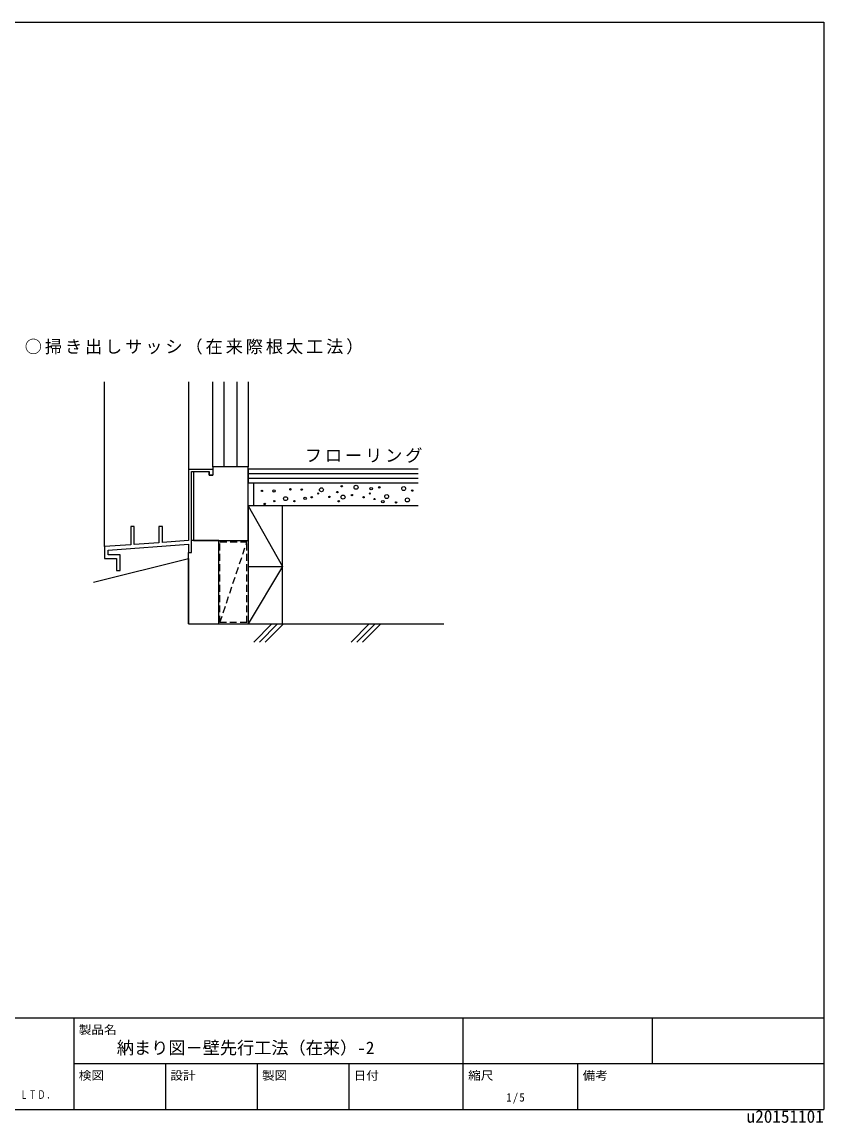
# Model space of a CAD drawing. Units: millimetres on the paper, with parts at other scales. Extents: x -138 to 137, y -97 to 95.
# Drawn here: x -2.6 to 137.5, y -97.3 to 95 of the extents above; entities that cross this region are included whole.
import ezdxf
from ezdxf.enums import TextEntityAlignment as Align

# ---------------------------------------------------------------- set-up
doc = ezdxf.new("R2010")
doc.units = ezdxf.units.MM
doc.linetypes.add('DASHED1', pattern=[1.8, 1.2, -0.6])
for name, color, linetype in [('1-0_中心線', 7, 'Continuous'), ('1-1_中線', 6, 'Continuous'), ('1-2_太線１', 7, 'Continuous'), ('1-6_文字', 7, 'Continuous'), ('F-3_太線２', 7, 'Continuous'), ('F-5_固定文字', 7, 'Continuous'), ('F-6_文字', 4, 'Continuous')]:
    doc.layers.add(name, color=color, linetype=linetype)
doc.styles.add('ＭＳ ゴシック', font='')
doc.styles.get('ＭＳ ゴシック').set_extended_font_data('MS Gothic')

msp = doc.modelspace()

# ---------------------------------------------------------------- linework, layer by layer
at = {"layer": '1-0_中心線'}
for p, q in [((36.906, 16.896), (36.906, 14.496)), ((66.612, 14.496), (36.906, 14.496)), ((31.761, 4.446), (27.036, 4.446)), ((31.761, -10.104), (31.761, 4.446))]:
    msp.add_line(p, q, dxfattribs=at)
at = {"layer": '1-0_中心線', "linetype": 'DASHED1'}
for p, q in [((31.971, 4.236), (36.696, 4.236)), ((31.971, -9.894), (31.971, 4.236)), ((31.971, -9.894), (36.696, 4.236)), ((36.696, -9.894), (36.696, 4.236)), ((36.696, -9.894), (31.971, -9.894))]:
    msp.add_line(p, q, dxfattribs=at)
at = {"layer": '1-0_中心線'}
msp.add_lwpolyline([(26.511, -10.104), (26.511, 2.346), (27.036, 2.346), (27.036, 4.446)], dxfattribs=at)
at = {"layer": '1-1_中線'}
msp.add_lwpolyline([(38.906, 14.496), (36.906, 14.496), (36.906, 16.896)], dxfattribs=at)
at = {"layer": '1-2_太線１'}
for p, q in [((11.811, 3.396), (11.811, 32.17)), ((26.511, 32.17), (26.511, 16.896)), ((30.711, 17.316), (30.711, 32.17)), ((32.711, 17.316), (32.711, 32.17)), ((34.906, 32.17), (34.906, 17.316)), ((36.906, 32.17), (36.906, 17.316)), ((26.511, 16.896), (26.511, 4.446)), ((26.511, 16.896), (30.711, 16.896)), ((27.036, 2.346), (27.036, 16.518)), ((27.036, 16.518), (30.081, 16.518)), ((27.351, 16.476), (27.351, 4.446)), ((30.081, 16.518), (30.081, 15.846)), ((30.081, 15.846), (30.711, 15.846)), ((66.612, 16.896), (36.906, 16.896)), ((66.612, 16.096), (36.906, 16.096)), ((66.612, 15.296), (36.906, 15.296)), ((66.612, 14.496), (37.906, 14.496)), ((37.906, 10.496), (37.906, 14.496)), ((42.906, 10.496), (36.906, 10.496)), ((36.906, 10.496), (36.906, -10.104)), ((66.612, 10.496), (37.906, 10.496)), ((42.906, -10.104), (42.906, 10.496)), ((17.026, 6.919), (16.396, 6.919)), ((16.396, 6.919), (16.396, 3.724)), ((17.026, 3.769), (17.026, 6.919)), ((21.926, 6.919), (21.296, 6.919)), ((21.296, 6.919), (21.296, 4.074)), ((21.926, 4.119), (21.926, 6.919)), ((21.296, 4.074), (17.026, 3.769)), ((26.511, 4.446), (21.926, 4.119)), ((27.351, 4.446), (36.906, 4.446)), ((36.906, -0.104), (42.906, -0.104)), ((26.511, -10.104), (71.075, -10.104)), ((36.906, -10.104), (42.906, -10.104)), ((41.057, -10.104), (37.87, -13.291)), ((38.87, -13.291), (42.057, -10.104)), ((39.87, -13.291), (43.057, -10.104)), ((58.064, -10.104), (54.877, -13.291)), ((55.877, -13.291), (59.064, -10.104)), ((56.877, -13.291), (60.064, -10.104))]:
    msp.add_line(p, q, dxfattribs=at)
for points in [[(36.906, 4.446), (36.906, 17.316), (30.711, 17.316), (30.711, 15.846), (30.081, 15.846), (30.081, 16.476), (27.351, 16.476)], [(36.906, 10.496), (42.906, -0.104), (36.906, -10.104)], [(16.396, 3.724), (11.811, 3.396), (11.811, 1.296), (13.911, 1.296), (13.911, -0.804), (14.541, -0.804), (14.541, 1.926), (12.441, 1.926), (12.441, 2.766), (26.511, 3.816), (26.511, 2.346), (27.036, 2.346)], [(9.891, -2.817), (26.511, 1.296), (26.511, -10.104)]]:
    msp.add_lwpolyline(points, dxfattribs=at)
for centre, radius in [((44.291, 13.401), 0.124), ((46.274, 13.35), 0.124), ((49.705, 13.31), 0.346), ((53.242, 13.946), 0.124), ((55.746, 13.747), 0.346), ((58.386, 13.517), 0.214), ((59.809, 13.739), 0.124), ((64.068, 13.533), 0.346), ((39.3, 13.131), 0.124), ((41.426, 13.104), 0.214), ((43.439, 11.762), 0.346), ((46.854, 11.823), 0.214), ((48.008, 12.006), 0.124), ((49.119, 12.673), 0.0998), ((51.096, 12.078), 0.124), ((52.487, 12.912), 0.124), ((53.481, 12.038), 0.346), ((55.031, 12.396), 0.124), ((57.053, 12.006), 0.124), ((58.164, 12.673), 0.0998), ((58.964, 11.695), 0.0998), ((61.097, 12.139), 0.346), ((64.715, 11.541), 0.346), ((65.568, 13.179), 0.124), ((39.811, 10.832), 0.124), ((41.468, 11.325), 0.114), ((44.983, 11.325), 0.0998), ((52.726, 11.323), 0.124), ((60.431, 11.251), 0.214), ((62.744, 11.103), 0.114)]:
    msp.add_circle(centre, radius, dxfattribs=at)
at = {"layer": 'F-3_太線２', "color": 3}
for p, q in [((-137.533, 95.05), (137.467, 95.05)), ((137.467, 95.05), (137.467, -94.95)), ((-137.533, -78.95), (137.467, -78.95)), ((6.467, -78.95), (6.467, -94.95)), ((-137.533, -94.95), (137.467, -94.95))]:
    msp.add_line(p, q, dxfattribs=at)
at = {"layer": 'F-3_太線２'}
for p, q in [((74.467, -94.95), (74.467, -78.95)), ((107.467, -78.95), (107.467, -86.95)), ((6.467, -86.95), (137.467, -86.95)), ((22.467, -86.95), (22.467, -94.95)), ((38.467, -86.95), (38.467, -94.95)), ((54.467, -86.95), (54.467, -94.95)), ((94.467, -94.95), (94.467, -86.95))]:
    msp.add_line(p, q, dxfattribs=at)

# ---------------------------------------------------------------- texts
at = {"layer": '1-0_中心線', "insert": (-2.113, 36.941), "char_height": 2.199, "attachment_point": 7, "rotation": 0.014, "style": 'ＭＳ ゴシック'}
msp.add_mtext('\\T1.17;○掃き出しサッシ（在来際根太工法）', dxfattribs=at)
at = {"layer": '1-0_中心線', "insert": (46.799, 18.016), "char_height": 2.199, "attachment_point": 7, "style": 'ＭＳ ゴシック'}
msp.add_mtext('\\T1.17;フローリング', dxfattribs=at)
at = {"layer": '1-6_文字', "style": 'ＭＳ ゴシック'}
msp.add_text('u20151101', height=2.199, dxfattribs=at).set_placement((123.967, -97.95), align=Align.BOTTOM_LEFT)
at = {"layer": 'F-5_固定文字', "color": 4, "style": 'ＭＳ ゴシック', "width": 1.1}
for s, p in [('製品名', (7.33, -82.217)), ('検図', (7.33, -90.217)), ('設計', (23.33, -90.217)), ('製図', (39.33, -90.217)), ('日付', (55.33, -90.217)), ('縮尺', (75.33, -90.217)), ('備考', (95.33, -90.217))]:
    msp.add_text(s, height=1.466, dxfattribs=at).set_placement(p, align=Align.BOTTOM_LEFT)
at = {"layer": 'F-5_固定文字', "color": 4, "insert": (-53.533, -93.328), "char_height": 1.466, "attachment_point": 7, "style": 'ＭＳ ゴシック'}
msp.add_mtext('\\T1.15;\\W0.65;ＫＩＲＩＩ\u3000ＣＯＮＳＴＲＵＣＴＩＯＮ\u3000ＭＡＴＥＲＩＡＬＳ\u3000ＣＯ．，ＬＴＤ．', dxfattribs=at)
at = {"layer": 'F-6_文字', "style": 'ＭＳ ゴシック'}
msp.add_text('納まり図－壁先行工法（在来）-2', height=2.199, dxfattribs=at).set_placement((13.967, -85.95), align=Align.BOTTOM_LEFT)
at = {"layer": 'F-6_文字', "insert": (81.967, -93.95), "char_height": 1.466, "attachment_point": 7, "style": 'ＭＳ ゴシック'}
msp.add_mtext('\\T1.21;\\W0.95;1/5', dxfattribs=at)

doc.saveas('drawing.dxf')
